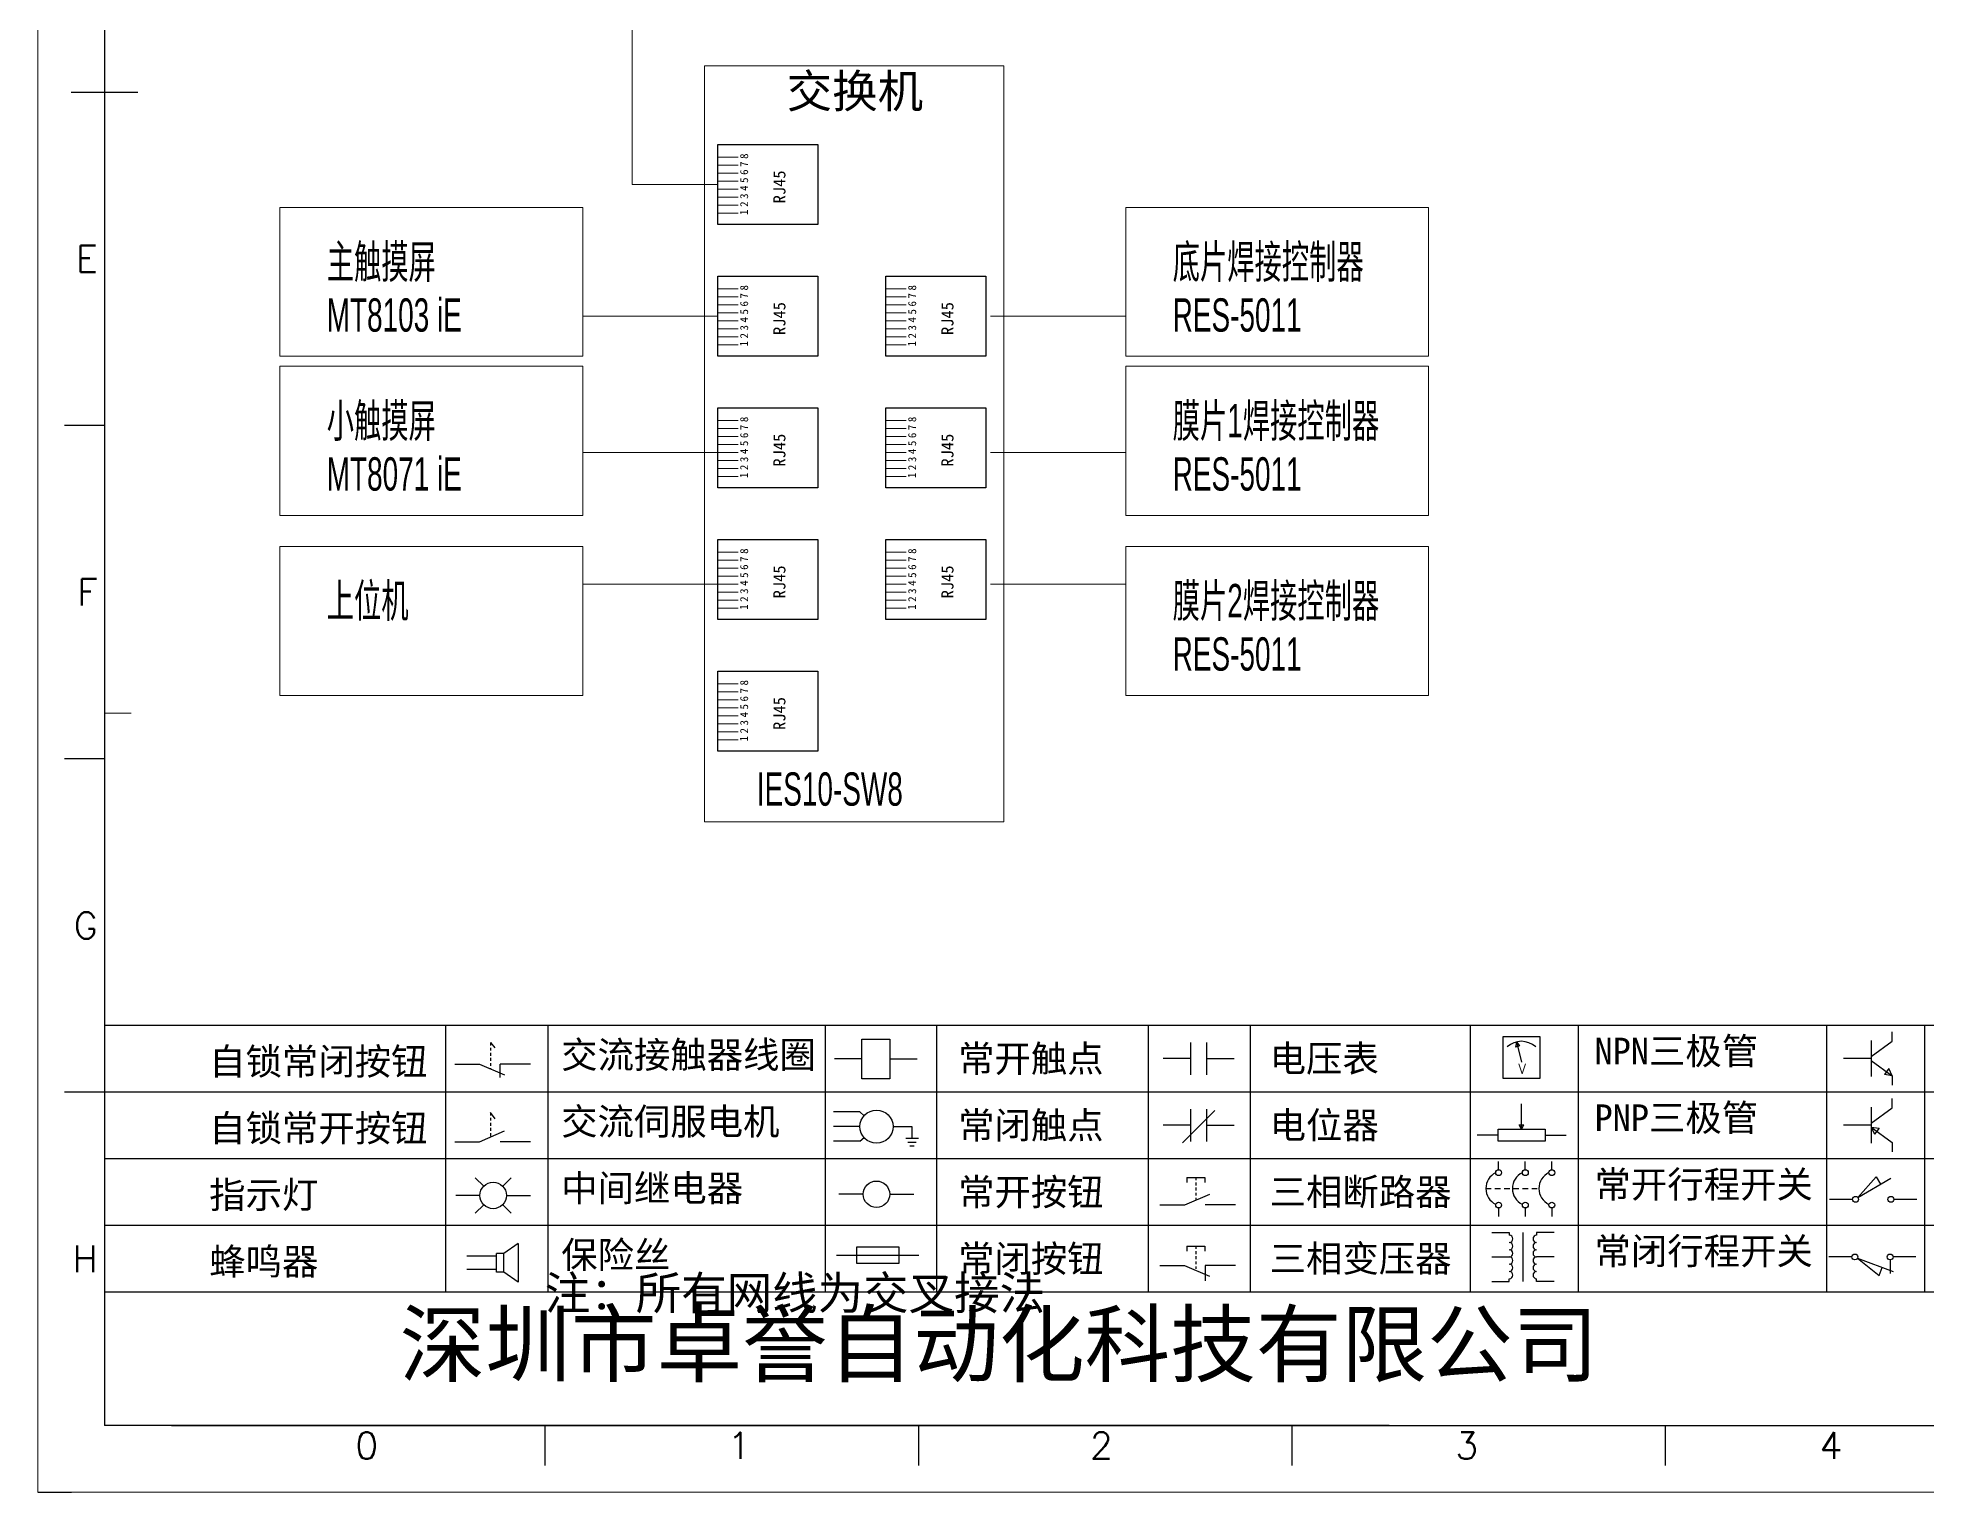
# Model space of a CAD drawing. Extents: x 49673 to 52330, y -5620 to -4375.
# Drawn here: x 52033.3 to 52174.9, y -4860.2 to -4751.1 of the extents above; entities that cross this region are included whole.
import ezdxf
from ezdxf.enums import TextEntityAlignment as Align

# ---------------------------------------------------------------- set-up
doc = ezdxf.new("R2010")
doc.units = 0
doc.header["$MEASUREMENT"] = 0
doc.layers.add('AE_BOR', color=1, linetype='Continuous')
doc.layers.add('细实线层', color=7, linetype='Continuous')
doc.layers.add('Dimension', color=3, linetype='Continuous', lineweight=13)
doc.styles.get("Standard").update_dxf_attribs({"font": 'txt.shx'})
doc.styles.add('WD', font='simplex.shx', dxfattribs={"bigfont": 'gbcbig.shx'})
doc.styles.add('样式 8', font='arial.ttf')
doc.styles.add('汉字', font='')
doc.styles.get('汉字').set_extended_font_data('新宋体')

# ---------------------------------------------------------------- blocks, each defined once
blk = doc.blocks.new('A$C5EEB7F37')
at = {"lineweight": 0}
for p, q in [((0, 16.82), (5.16, 16.82)), ((0, 14.82), (5.16, 14.82)), ((0, 12.82), (5.16, 12.82)), ((0, 10.82), (5.16, 10.82)), ((0, 8.82), (5.16, 8.82)), ((0, 6.82), (5.16, 6.82)), ((0, 4.82), (5.16, 4.82)), ((0, 2.82), (5.16, 2.82))]:
    blk.add_line(p, q, dxfattribs=at)
blk.add_lwpolyline([(0.07, 0), (0.07, 20.03), (25.01, 20.03), (25.01, 0)], close=True)
at = {"char_height": 2, "width": 3.7055, "attachment_point": 1, "rotation": 90}
for s, insert in [('{\\fSimSun|b0|i0|c134|p2;8}', (5.62, 16.42)), ('{\\fSimSun|b0|i0|c134|p2;7}', (5.62, 14.42)), ('{\\fSimSun|b0|i0|c134|p2;6}', (5.62, 12.42)), ('{\\fSimSun|b0|i0|c134|p2;5}', (5.62, 10.42)), ('{\\fSimSun|b0|i0|c134|p2;4}', (5.62, 8.42)), ('{\\fSimSun|b0|i0|c134|p2;3}', (5.62, 6.42)), ('{\\fSimSun|b0|i0|c134|p2;2}', (5.62, 4.42)), ('{\\fSimSun|b0|i0|c134|p2;1}', (5.56, 2.42))]:
    blk.add_mtext(s, dxfattribs=dict(at, insert=insert))
at = {"color": 7, "insert": (13.92, 5.3), "char_height": 3.024, "attachment_point": 1, "rotation": 90}
blk.add_mtext_dynamic_manual_height_columns('{\\fSimSun|b0|i0|c134|p2;RJ45}', width=47.9244, gutter_width=12.5, heights=[0], dxfattribs=at)
blk = doc.blocks.new('*U28')
at = {"linetype": 'ByBlock'}
for p, q in [((-1909.23, -780.45), (-1909.23, -780.67)), ((-1909.23, -780.45), (-1908.92, -780.84)), ((-1909.23, -780.84), (-1909.23, -781.05)), ((-1909.23, -781.23), (-1909.23, -781.44)), ((-1911.92, -782.07), (-1910.06, -782.07)), ((-1910.06, -782.07), (-1908.18, -782.88)), ((-1909.23, -781.61), (-1909.23, -781.83)), ((-1909.23, -782), (-1909.23, -782.21)), ((-1909.23, -782.38), (-1909.23, -782.43)), ((-1908.52, -783.07), (-1908.52, -782.07)), ((-1906.25, -782.07), (-1908.52, -782.07))]:
    blk.add_line(p, q, dxfattribs=at)
blk = doc.blocks.new('*U30')
at = {"linetype": 'ByBlock'}
for p, q in [((-1908.88, -791.17), (-1909.23, -790.71)), ((-1909.23, -790.71), (-1909.23, -790.92)), ((-1909.23, -791.09), (-1909.23, -791.31)), ((-1909.23, -791.48), (-1909.23, -791.69)), ((-1911.92, -792.89), (-1910.06, -792.89)), ((-1910.06, -792.89), (-1908.18, -792.08)), ((-1909.23, -791.86), (-1909.23, -792.08)), ((-1909.23, -792.25), (-1909.23, -792.47)), ((-1906.25, -792.89), (-1908.52, -792.89))]:
    blk.add_line(p, q, dxfattribs=at)
blk = doc.blocks.new('蜂鸣器')
at = {"linetype": 'ByBlock'}
for p, q in [((-1907.17, -795.53), (-1908.25, -796.26)), ((-1907.17, -795.53), (-1907.17, -798.41)), ((-1908.8, -796.48), (-1911.01, -796.48)), ((-1908.25, -796.26), (-1908.8, -796.26)), ((-1908.8, -797.68), (-1908.8, -796.26)), ((-1908.25, -797.68), (-1908.25, -796.26)), ((-1908.8, -797.46), (-1911.01, -797.46)), ((-1908.25, -797.68), (-1908.8, -797.68)), ((-1907.17, -798.41), (-1908.25, -797.68))]:
    blk.add_line(p, q, dxfattribs=at)
blk = doc.blocks.new('指示灯')
at = {"linetype": 'ByBlock'}
for p, q in [((-1854.62, -775.59), (-1853.97, -776.23)), ((-1851.9, -775.59), (-1852.54, -776.23)), ((-1854.25, -776.92), (-1856.06, -776.92)), ((-1852.26, -776.92), (-1850.45, -776.92)), ((-1854.62, -778.25), (-1853.97, -777.61)), ((-1851.9, -778.25), (-1852.54, -777.61))]:
    blk.add_line(p, q, dxfattribs=at)
blk.add_circle((-1853.26, -776.92), 0.992, dxfattribs=at)
blk = doc.blocks.new('交流接触器线圈')
at = {"linetype": 'ByBlock'}
for p, q in [((-1880.82, -781.77), (-1882.87, -781.77)), ((-1878.72, -781.77), (-1876.67, -781.77))]:
    blk.add_line(p, q, dxfattribs=at)
blk.add_lwpolyline([(-1880.82, -780.28), (-1878.72, -780.28), (-1878.72, -783.26), (-1880.82, -783.26)], close=True, dxfattribs=at)
blk = doc.blocks.new('交流伺服电机')
at = {"linetype": 'ByBlock'}
for p, q in [((-1880.97, -785.75), (-1882.94, -785.75)), ((-1880.97, -785.75), (-1880.65, -786.03)), ((-1880.97, -786.85), (-1882.94, -786.85)), ((-1878.49, -786.85), (-1877.07, -786.85)), ((-1877.07, -786.85), (-1877.07, -787.72)), ((-1880.97, -787.94), (-1882.94, -787.94)), ((-1880.97, -787.94), (-1880.65, -787.67)), ((-1877.54, -787.72), (-1876.59, -787.72)), ((-1877.38, -788.01), (-1876.75, -788.01)), ((-1877.23, -788.29), (-1876.9, -788.29))]:
    blk.add_line(p, q, dxfattribs=at)
blk.add_circle((-1879.73, -786.85), 1.24, dxfattribs=at)
blk = doc.blocks.new('中间继电器')
at = {"linetype": 'ByBlock'}
for p, q in [((-1880.72, -791.92), (-1882.54, -791.92)), ((-1878.74, -791.92), (-1876.92, -791.92))]:
    blk.add_line(p, q, dxfattribs=at)
blk.add_circle((-1879.73, -791.92), 0.992, dxfattribs=at)
blk = doc.blocks.new('保险丝')
at = {"linetype": 'ByBlock'}
blk.add_line((-1882.72, -796.49), (-1876.55, -796.49), dxfattribs=at)
blk.add_lwpolyline([(-1881.2, -795.86), (-1878.06, -795.86), (-1878.06, -797.12), (-1881.2, -797.12)], close=True, dxfattribs=at)
blk = doc.blocks.new('常开按钮')
at = {"linetype": 'ByBlock'}
for p, q in [((-1909.9, -785.68), (-1908.56, -785.68)), ((-1909.9, -785.68), (-1909.9, -786.07)), ((-1909.23, -785.68), (-1909.23, -785.89)), ((-1908.56, -785.68), (-1908.56, -786.07)), ((-1910.06, -787.73), (-1908.18, -786.93)), ((-1909.23, -786.06), (-1909.23, -786.28)), ((-1909.23, -786.45), (-1909.23, -786.67)), ((-1909.23, -786.84), (-1909.23, -787.05)), ((-1909.23, -787.22), (-1909.23, -787.38)), ((-1911.92, -787.73), (-1910.06, -787.73)), ((-1906.25, -787.73), (-1908.52, -787.73))]:
    blk.add_line(p, q, dxfattribs=at)
blk = doc.blocks.new('常开触点')
at = {"linetype": 'ByBlock'}
for p, q in [((-1853.82, -782.99), (-1853.82, -780.56)), ((-1852.6, -782.99), (-1852.6, -780.56)), ((-1853.82, -781.77), (-1855.88, -781.77)), ((-1852.6, -781.77), (-1850.55, -781.77))]:
    blk.add_line(p, q, dxfattribs=at)
blk = doc.blocks.new('常闭触点')
at = {"linetype": 'ByBlock'}
for p, q in [((-1852.01, -785.66), (-1854.43, -788.1)), ((-1853.82, -787.99), (-1853.82, -785.56)), ((-1852.6, -787.99), (-1852.6, -785.56)), ((-1853.82, -786.77), (-1855.88, -786.77)), ((-1852.6, -786.77), (-1850.55, -786.77))]:
    blk.add_line(p, q, dxfattribs=at)
blk = doc.blocks.new('常闭按钮')
at = {"linetype": 'ByBlock'}
for p, q in [((-1854.11, -790.83), (-1852.77, -790.83)), ((-1854.11, -790.83), (-1854.11, -791.22)), ((-1853.44, -790.83), (-1853.44, -791.04)), ((-1853.44, -791.21), (-1853.44, -791.43)), ((-1852.77, -790.83), (-1852.77, -791.22)), ((-1856.13, -792.28), (-1854.28, -792.28)), ((-1854.28, -792.28), (-1852.4, -793.09)), ((-1853.44, -791.6), (-1853.44, -791.82)), ((-1853.44, -791.99), (-1853.44, -792.2)), ((-1853.44, -792.37), (-1853.44, -792.53)), ((-1850.47, -792.28), (-1852.73, -792.28)), ((-1852.73, -792.28), (-1852.73, -793.43))]:
    blk.add_line(p, q, dxfattribs=at)
blk = doc.blocks.new('电压表')
at = {"linetype": 'ByBlock'}
for p, q in [((-1814.84, -780.75), (-1814.91, -781.13)), ((-1814.6, -781.05), (-1814.91, -781.13)), ((-1814.84, -780.75), (-1814.46, -782.26)), ((-1814.84, -780.75), (-1814.6, -781.05))]:
    blk.add_line(p, q, dxfattribs=at)
blk.add_lwpolyline([(-1815.84, -780.34), (-1813.07, -780.34), (-1813.07, -783.49), (-1815.84, -783.49)], close=True, dxfattribs=at)
blk.add_arc((-1814.46, -782.26), 1.56, 46.8313, 133.1687, dxfattribs=at)
at = {"linetype": 'ByBlock', "insert": (-1814.7, -782.39), "char_height": 0.75, "width": 0.6768, "attachment_point": 1}
blk.add_mtext('V', dxfattribs=at)
blk = doc.blocks.new('电位器')
at = {"linetype": 'ByBlock'}
for p, q in [((-1814.45, -787.3), (-1814.45, -785.39)), ((-1814.45, -787.3), (-1814.62, -786.96)), ((-1814.62, -786.96), (-1814.27, -786.96)), ((-1814.45, -787.3), (-1814.27, -786.96)), ((-1816.21, -787.75), (-1817.79, -787.75)), ((-1812.68, -787.75), (-1811.1, -787.75))]:
    blk.add_line(p, q, dxfattribs=at)
blk.add_lwpolyline([(-1816.21, -787.3), (-1812.68, -787.3), (-1812.68, -788.2), (-1816.21, -788.2)], close=True, dxfattribs=at)
blk = doc.blocks.new('三相断路器')
at = {"linetype": 'ByBlock'}
for p, q in [((-1816.17, -790.33), (-1816.17, -789.7)), ((-1814.17, -790.33), (-1814.17, -789.7)), ((-1812.18, -790.33), (-1812.18, -789.7)), ((-1817.14, -791.74), (-1816.72, -791.74)), ((-1816.45, -791.74), (-1816.03, -791.74)), ((-1815.76, -791.74), (-1815.34, -791.74)), ((-1815.07, -791.74), (-1814.65, -791.74)), ((-1814.38, -791.74), (-1813.96, -791.74)), ((-1813.69, -791.74), (-1813.27, -791.74)), ((-1816.17, -793.19), (-1816.17, -793.83)), ((-1814.17, -793.19), (-1814.17, -793.83)), ((-1812.18, -793.19), (-1812.18, -793.83))]:
    blk.add_line(p, q, dxfattribs=at)
for centre in [(-1816.17, -790.55), (-1814.17, -790.55), (-1812.18, -790.55), (-1816.17, -792.98), (-1814.17, -792.98), (-1812.18, -792.98)]:
    blk.add_circle(centre, 0.219, dxfattribs=at)
for centre in [(-1815.81, -791.74), (-1813.82, -791.74), (-1811.83, -791.74)]:
    blk.add_arc(centre, 1.32, 115.5791, 244.4209, dxfattribs=at)
blk = doc.blocks.new('三相变压器')
at = {"linetype": 'ByBlock'}
for p, q in [((-1816.69, -795.03), (-1815.37, -795.03)), ((-1815.37, -795.03), (-1815.37, -795.24)), ((-1814.34, -798.7), (-1814.34, -795.04)), ((-1812, -795.03), (-1813.32, -795.03)), ((-1813.32, -795.03), (-1813.32, -795.24)), ((-1816.69, -796.87), (-1815.37, -796.87)), ((-1812, -796.87), (-1813.32, -796.87)), ((-1815.37, -798.71), (-1815.37, -798.5)), ((-1813.32, -798.71), (-1813.32, -798.5)), ((-1816.69, -798.71), (-1815.37, -798.71)), ((-1812, -798.71), (-1813.32, -798.71))]:
    blk.add_line(p, q, dxfattribs=at)
for centre, start, end in [((-1815.37, -795.51), 270, 90), ((-1813.32, -795.51), 90, 270), ((-1815.37, -796.06), 270, 90), ((-1815.37, -796.6), 270, 90), ((-1815.37, -797.14), 270, 90), ((-1813.32, -796.06), 90, 270), ((-1813.32, -796.6), 90, 270), ((-1813.32, -797.14), 90, 270), ((-1815.37, -797.68), 270, 90), ((-1815.37, -798.23), 270, 90), ((-1813.32, -797.68), 90, 270), ((-1813.32, -798.23), 90, 270)]:
    blk.add_arc(centre, 0.271, start, end, dxfattribs=at)
blk = doc.blocks.new('NPN三极管')
at = {"linetype": 'ByBlock'}
for p, q in [((-1784.15, -780.66), (-1784.15, -779.98)), ((-1785.73, -780.61), (-1785.73, -783.32)), ((-1785.73, -781.82), (-1784.15, -780.66)), ((-1785.73, -781.97), (-1787.81, -781.97)), ((-1785.73, -782.11), (-1784.15, -783.27)), ((-1784.41, -782.73), (-1784.74, -783.18)), ((-1784.15, -783.27), (-1784.41, -782.73)), ((-1784.15, -783.27), (-1784.74, -783.18)), ((-1784.15, -783.27), (-1784.15, -783.96))]:
    blk.add_line(p, q, dxfattribs=at)
blk = doc.blocks.new('PNP三极管')
at = {"linetype": 'ByBlock'}
for p, q in [((-1784.9, -785.38), (-1784.9, -788.09)), ((-1784.9, -786.59), (-1783.32, -785.43)), ((-1783.32, -785.43), (-1783.32, -784.75)), ((-1784.9, -786.74), (-1786.98, -786.74)), ((-1784.9, -786.88), (-1783.32, -788.04)), ((-1784.9, -786.88), (-1784.31, -786.97)), ((-1784.9, -786.88), (-1784.64, -787.42)), ((-1784.31, -786.97), (-1784.64, -787.42)), ((-1783.32, -788.04), (-1783.32, -788.73))]:
    blk.add_line(p, q, dxfattribs=at)
blk = doc.blocks.new('常开行程开关')
at = {"linetype": 'ByBlock'}
for p, q in [((-1785.89, -792.17), (-1784.52, -790.62)), ((-1785.89, -792.17), (-1783.43, -790.72)), ((-1784.52, -790.62), (-1784.19, -791.17)), ((-1786.29, -792.3), (-1788.01, -792.3)), ((-1781.48, -792.3), (-1783.21, -792.3))]:
    blk.add_line(p, q, dxfattribs=at)
for centre in [(-1786.07, -792.3), (-1783.42, -792.3)]:
    blk.add_circle(centre, 0.219, dxfattribs=at)
blk = doc.blocks.new('常闭行程开关')
at = {"linetype": 'ByBlock'}
for p, q in [((-1786.34, -796.62), (-1788.07, -796.62)), ((-1785.93, -796.72), (-1783.25, -797.7)), ((-1785.93, -796.72), (-1784.3, -798)), ((-1783.48, -796.84), (-1783.48, -797.85)), ((-1781.54, -796.62), (-1783.26, -796.62)), ((-1784.3, -798), (-1784.08, -797.4))]:
    blk.add_line(p, q, dxfattribs=at)
for centre in [(-1786.12, -796.62), (-1783.48, -796.62)]:
    blk.add_circle(centre, 0.219, dxfattribs=at)
blk = doc.blocks.new('电控横A4')
for p, q in [((5, -5), (5, -205)), ((10.03, -205), (289.53, -205)), ((130.8, -205), (190.75, -205))]:
    blk.add_line(p, q)
at = {"lineweight": 9, "ltscale": 0.1}
for p, q in [((5, -151.57), (7, -151.57)), ((101.34, -205), (130.8, -205)), ((129.44, -205), (129.44, -205)), ((129.44, -205), (129.44, -205)), ((129.44, -205), (129.44, -205)), ((129.44, -205), (129.44, -205))]:
    blk.add_line(p, q, dxfattribs=at)
at = {"linetype": 'ByBlock'}
for p, q in [((292, -175), (5, -175)), ((292, -180), (5, -180)), ((292, -185), (5, -185)), ((292, -190), (5, -190)), ((292, -195), (5, -195))]:
    blk.add_line(p, q, dxfattribs=at)
at = {"color": 0, "lineweight": -2}
for p, q in [((30.58, -175), (30.58, -195)), ((38.26, -175), (38.26, -195)), ((59.05, -175), (59.05, -195)), ((67.4, -175), (67.4, -195)), ((83.26, -175), (83.26, -195)), ((90.91, -175), (90.91, -195)), ((107.4, -175), (107.4, -195)), ((115.5, -175), (115.5, -195)), ((134.12, -175), (134.12, -195)), ((141.48, -175), (141.48, -195))]:
    blk.add_line(p, q, dxfattribs=at)
at = {"color": 0, "ltscale": 2}
blk.add_line((101.34, -205), (5, -205), dxfattribs=at)
at = {"layer": 'AE_BOR', "color": 1, "lineweight": 15}
for p, q in [((0, -210), (0, 0)), ((297, -210), (0, -210))]:
    blk.add_line(p, q, dxfattribs=at)
at = {"layer": 'AE_BOR', "color": 2, "lineweight": 30}
blk.add_line((2.5, -105), (7.5, -105), dxfattribs=at)
at = {"layer": 'AE_BOR'}
for p, q in [((5, -130), (2, -130)), ((5, -155), (2, -155)), ((5, -180), (2, -180)), ((38.03, -205), (38.03, -208)), ((66.03, -205), (66.03, -208)), ((94.03, -205), (94.03, -208)), ((122.03, -205), (122.03, -208))]:
    blk.add_line(p, q, dxfattribs=at)
at = {"layer": 'AE_BOR', "lineweight": 30}
blk.add_line((0, -210), (2.53, -210), dxfattribs=at)
at = {"linetype": 'ByBlock'}
for name, p in [('NPN三极管', (1923.2, 604.5)), ('*U28', (1943.19, 604.18)), ('交流接触器线圈', (1942.62, 604.27)), ('常开触点', (1940.27, 604.3)), ('电压表', (1925.71, 604.52)), ('电位器', (1925.71, 604.52)), ('PNP三极管', (1922.37, 604.27)), ('*U30', (1943.19, 609.18)), ('交流伺服电机', (1942.62, 604.27)), ('常闭触点', (1940.27, 604.3)), ('三相断路器', (1925.71, 604.52)), ('指示灯', (1887.41, 589.18)), ('中间继电器', (1942.62, 604.27)), ('常开按钮', (1996.06, 599.3)), ('常开行程开关', (1922.37, 604.27)), ('三相变压器', (1925.71, 604.52)), ('蜂鸣器', (1943.19, 604.18)), ('保险丝', (1942.62, 604.27)), ('常闭按钮', (1940.27, 599.3)), ('常闭行程开关', (1922.37, 604.27))]:
    blk.add_blockref(name, p, dxfattribs=at)
at = {"char_height": 2, "attachment_point": 1, "style": '汉字'}
for s, insert in [('{\\fKaiTi_GB2312|b0|i0|c134|p49;自锁常闭按钮}', (12.86, -176.69)), ('{\\fKaiTi_GB2312|b0|i0|c134|p49;交流接触器线圈}', (39.25, -176.19)), ('{\\fKaiTi_GB2312|b0|i0|c134|p49;常开触点}', (69.01, -176.48)), ('{\\fKaiTi_GB2312|b0|i0|c134|p49;电压表}', (92.37, -176.47)), ('{\\fKaiTi_GB2312|b0|i0|c134|p49;NPN三极管}', (116.73, -175.91)), ('{\\fKaiTi_GB2312|b0|i0|c134|p49;交流伺服电机}', (39.25, -181.19)), ('{\\fKaiTi_GB2312|b0|i0|c134|p49;常闭触点}', (69.01, -181.48)), ('{\\fKaiTi_GB2312|b0|i0|c134|p49;电位器}', (92.37, -181.47)), ('{\\fKaiTi_GB2312|b0|i0|c134|p49;PNP三极管}', (116.73, -180.91)), ('{\\fKaiTi_GB2312|b0|i0|c134|p49;自锁常开按钮}', (12.86, -181.69)), ('{\\fKaiTi_GB2312|b0|i0|c134|p49;指示灯}', (12.86, -186.69)), ('{\\fKaiTi_GB2312|b0|i0|c134|p49;中间继电器}', (39.25, -186.19)), ('{\\fKaiTi_GB2312|b0|i0|c134|p49;常开按钮}', (69.01, -186.48)), ('{\\fKaiTi_GB2312|b0|i0|c134|p49;三相断路器}', (92.37, -186.47)), ('{\\fKaiTi_GB2312|b0|i0|c134|p49;常开行程开关}', (116.73, -185.91)), ('{\\fKaiTi_GB2312|b0|i0|c134|p49;保险丝}', (39.25, -191.19)), ('{\\fKaiTi_GB2312|b0|i0|c134|p49;三相变压器}', (92.37, -191.47)), ('{\\fKaiTi_GB2312|b0|i0|c134|p49;常闭行程开关}', (116.73, -190.91)), ('{\\fKaiTi_GB2312|b0|i0|c134|p49;蜂鸣器}', (12.86, -191.69)), ('{\\fKaiTi_GB2312|b0|i0|c134|p49;常闭按钮}', (69.01, -191.48))]:
    blk.add_mtext(s, dxfattribs=dict(at, insert=insert))
at = {"color": 0, "lineweight": -2, "insert": (27.14, -196.53), "char_height": 4.7064, "width": 96.1138, "attachment_point": 1}
blk.add_mtext('深圳市卓誉自动化科技有限公司', dxfattribs=at)
at = {"layer": 'AE_BOR', "style": 'WD'}
for s, p in [('E', (4.5, -117.5)), ('F', (4.5, -142.5)), ('G', (4.5, -167.5)), ('H', (4.5, -192.5))]:
    blk.add_text(s, height=2, dxfattribs=at).set_placement(p, align=Align.MIDDLE_RIGHT)
for s, p in [('0', (24.67, -207.5)), ('1', (52.6, -207.5)), ('2', (79.75, -207.5)), ('3', (107.15, -207.5)), ('4', (134.45, -207.5))]:
    blk.add_text(s, height=2, dxfattribs=at).set_placement(p, align=Align.CENTER)

msp = doc.modelspace()

# ---------------------------------------------------------------- linework, layer by layer
at = {"lineweight": 0}
for p, q in [((52077.89, -4737.87), (52077.89, -4762.13)), ((52083.32, -4753.23), (52105.77, -4753.23)), ((52083.32, -4809.93), (52083.32, -4753.23)), ((52105.77, -4753.23), (52105.77, -4809.93)), ((52074.19, -4772.01), (52084.32, -4772.01)), ((52114.9, -4772.01), (52104.77, -4772.01)), ((52074.19, -4782.24), (52084.32, -4782.24)), ((52114.9, -4782.24), (52104.77, -4782.24)), ((52074.19, -4792.11), (52084.32, -4792.11)), ((52114.9, -4792.11), (52104.77, -4792.11)), ((52105.77, -4809.93), (52083.32, -4809.93))]:
    msp.add_line(p, q, dxfattribs=at)
at = {"layer": 'Dimension', "color": 0, "lineweight": 0}
for points in [[(52051.48, -4763.85), (52074.19, -4763.85), (52074.19, -4775.02), (52051.48, -4775.02)], [(52114.9, -4763.85), (52137.61, -4763.85), (52137.61, -4775.02), (52114.9, -4775.02)], [(52051.48, -4775.77), (52074.19, -4775.77), (52074.19, -4786.95), (52051.48, -4786.95)], [(52114.9, -4775.77), (52137.61, -4775.77), (52137.61, -4786.95), (52114.9, -4786.95)], [(52051.48, -4789.27), (52074.19, -4789.27), (52074.19, -4800.45), (52051.48, -4800.45)], [(52114.9, -4789.27), (52137.61, -4789.27), (52137.61, -4800.45), (52114.9, -4800.45)]]:
    msp.add_lwpolyline(points, close=True, dxfattribs=at)
at = {"layer": '细实线层', "lineweight": 0}
msp.add_line((52084.32, -4762.13), (52077.89, -4762.13), dxfattribs=at)

# ---------------------------------------------------------------- block references
msp.add_blockref('电控横A4', (52033.32, -4650.21))
at = {"lineweight": 0, "xscale": 0.2999999999992724, "yscale": 0.2999999999992724, "zscale": 0.2999999999992724}
for p in [(52084.3, -4765.14), (52084.3, -4775.01), (52096.9, -4775.01), (52084.3, -4784.88), (52096.9, -4784.88), (52084.3, -4794.76), (52096.9, -4794.76), (52084.3, -4804.63)]:
    msp.add_blockref('A$C5EEB7F37', p, dxfattribs=at)

# ---------------------------------------------------------------- texts
at = {"lineweight": 0, "char_height": 2.5, "attachment_point": 1}
for s, insert, width in [('{\\fSimSun|b0|i0|c134|p2;交换机}', (52089.48, -4753.88), 16.9085), ('{\\fSimSun|b0|i0|c134|p2;注：所有网线为交叉接法}', (52071.34, -4844.01), 38.9166)]:
    msp.add_mtext(s, dxfattribs=dict(at, insert=insert, width=width))
at = {"layer": 'Dimension', "color": 3, "lineweight": 0, "style": '样式 8', "width": 0.6}
for s, p in [('主触摸屏', (52054.99, -4769.17)), ('底片焊接控制器', (52118.42, -4769.17)), ('MT8103 iE', (52054.99, -4773.17)), ('RES-5011', (52118.42, -4773.17)), ('小触摸屏', (52054.99, -4781.09)), ('膜片1焊接控制器', (52118.42, -4781.09)), ('MT8071 iE', (52054.99, -4785.09)), ('RES-5011', (52118.42, -4785.09)), ('上位机', (52054.99, -4794.59)), ('膜片2焊接控制器', (52118.42, -4794.59)), ('RES-5011', (52118.42, -4798.59)), ('IES10-SW8', (52087.24, -4808.72))]:
    msp.add_text(s, height=2.5, dxfattribs=at).set_placement(p)

doc.saveas('drawing.dxf')
